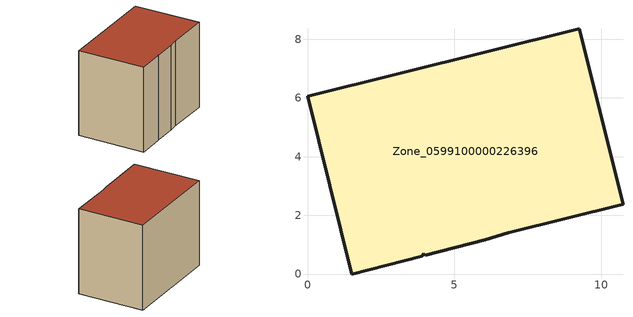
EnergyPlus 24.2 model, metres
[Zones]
Zone_0599100000226396
 floor ground (C_G): 4,0.64 3.96,0.69 3.9,0.61 1.51,0 0,6.06 9.25,8.35 10.74,2.37 6.83,1.41 6.05,1.17 z0
 wall outside (C_F): 4,0.64 6.05,1.17 6.83,1.41 10.74,2.37 9.25,8.35 0,6.06 1.51,0 3.9,0.61 3.96,0.69 4,0.64 z0:7.92
 roof outside (C_R): 3.96,0.69 4,0.64 6.05,1.17 6.83,1.41 10.74,2.37 9.25,8.35 0,6.06 1.51,0 3.9,0.61 z7.92
[BUILDING]
Pand.0599100000226396: North Axis=0; Terrain=City; Loads Convergence Tolerance Value=0.04; Temperature Convergence Tolerance Value=0.4; Solar Distribution=FullExterior; Maximum Number of Warmup Days=25; Minimum Number of Warmup Days=1
[Site:Location]
Rotterdam.The.Hague.AP_ZH_NLD Design_Conditions: Latitude=51.96; Longitude=4.45; Time Zone=1; Elevation=-4.5
[SITE:GROUNDTEMPERATURE:BUILDINGSURFACE]
18, 18, 18, 18, 18, 18, 18, 18, 18, 18, 18, 18
[MATERIAL] Thermal Absorptance=0.9; Solar Absorptance=0.7; Visible Absorptance=0.7
Name | Roughness | Thickness | Conductivity | Density | Specific Heat
G.TC.1965-1974 | MediumSmooth | 0.15 | 0.882353 | 540 | 1210
F.TC.1965-1974 | Rough | 0.3 | 0.697674 | 1920 | 840
R.TC.1965-1974 | MediumRough | 0.2 | 0.232558 | 1500 | 1000
[CONSTRUCTION]
C_G: G.TC.1965-1974
C_F: F.TC.1965-1974
C_R: R.TC.1965-1974
[ZONE]
Zone_0599100000226396: Type=1; Multiplier=1; Ceiling Height=Autocalculate; Volume=Autocalculate; Floor Area=autocalculate; Part of Total Floor Area=Yes
[ZONEINFILTRATION:DESIGNFLOWRATE]
Infil_Zone_0599100000226396: Zone or ZoneList or Space or SpaceList=Zone_0599100000226396; Schedule=AlwaysOn; Design Flow Rate Calculation Method=Flow/Area; Flow Rate per Floor Area=0.003; Constant Term Coefficient=1; Temperature Term Coefficient=0; Velocity Term Coefficient=0; Velocity Squared Term Coefficient=0
[HVACTEMPLATE:ZONE:IDEALLOADSAIRSYSTEM]
Zone_0599100000226396: Maximum Heating Supply Air Temperature=50; Minimum Cooling Supply Air Temperature=13; Maximum Heating Supply Air Humidity Ratio=0.0156; Minimum Cooling Supply Air Humidity Ratio=0.0077; Heating Limit=NoLimit; Cooling Limit=NoLimit; Dehumidification Control Type=ConstantSensibleHeatRatio; Cooling Sensible Heat Ratio=0.7; Dehumidification Setpoint=60; Humidification Control Type=None; Humidification Setpoint=30; Outdoor Air Method=None; Outdoor Air Flow Rate per Person=0.00944; Outdoor Air Flow Rate per Zone Floor Area=0; Outdoor Air Flow Rate per Zone=0; Demand Controlled Ventilation Type=None; Outdoor Air Economizer Type=NoEconomizer; Heat Recovery Type=None; Sensible Heat Recovery Effectiveness=0.7; Latent Heat Recovery Effectiveness=0.65
[ZONECONTROL:THERMOSTAT]
ThermostatControl_Zone_0599100000226396: Zone or ZoneList=Zone_0599100000226396; Control Type Schedule=DualSetpointControlType; Control 1=Thermostat_Zone_0599100000226396; Temperature Difference Between Cutout And Setpoint=0
[THERMOSTATSETPOINT:DUALSETPOINT]
Thermostat_Zone_0599100000226396: Heating Setpoint Temperature Schedule=HeatingSetpoint_Zone_0599100000226396; Cooling Setpoint Temperature Schedule=CoolingSetpoint_Zone_0599100000226396
[SCHEDULE:COMPACT]
HeatingSetpoint_Zone_0599100000226396: Through: 12/31, For: AllDays, Until: 24:00, 21
CoolingSetpoint_Zone_0599100000226396: Through: 12/31, For: AllDays, Until: 24:00, 24
DualSetpointControlType: Through: 12/31, For: AllDays, Until: 24:00, 4
AlwaysOn: Through: 12/31, For: AllDays, Until: 24:00, 1
